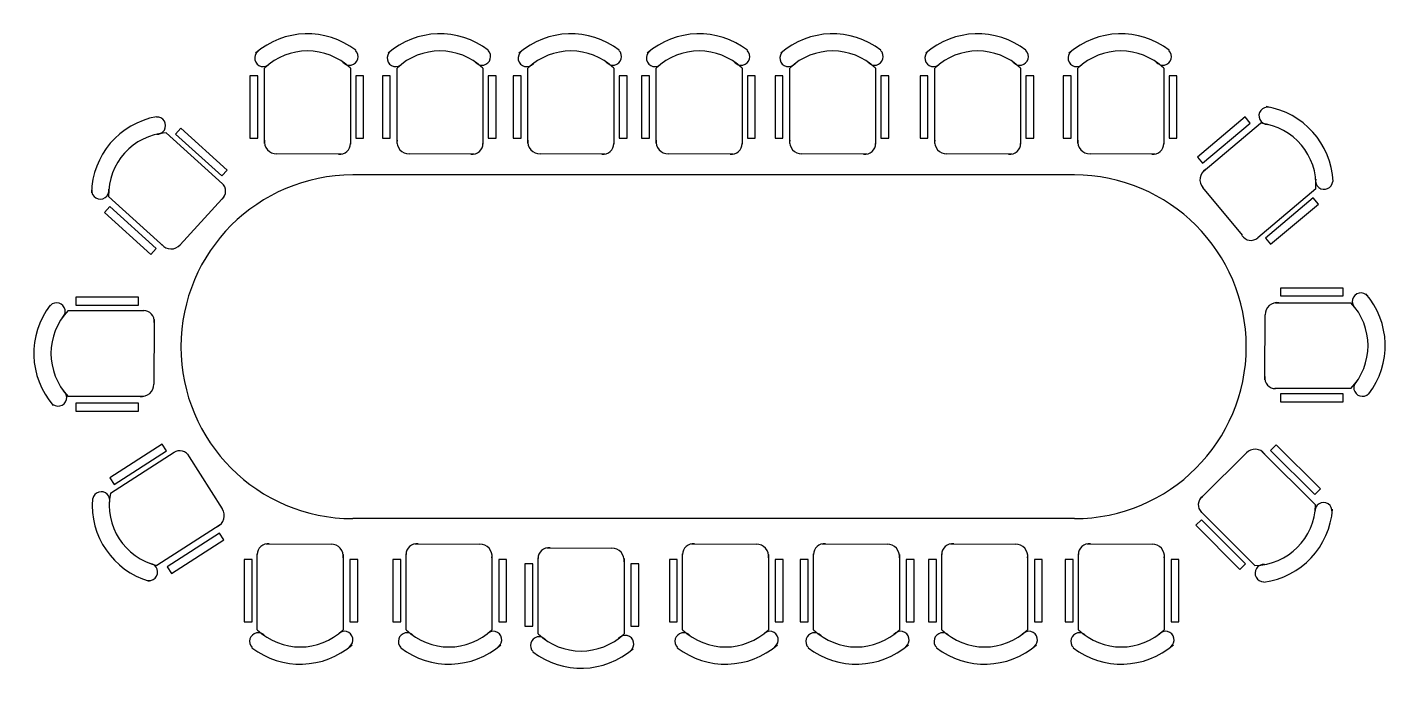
# Model space of a CAD drawing. Header units: millimetres. Extents: x -1913 to 6028, y 3312 to 7081.
import ezdxf

# ---------------------------------------------------------------- set-up
doc = ezdxf.new("R2010")
doc.units = ezdxf.units.MM

# ---------------------------------------------------------------- blocks, each defined once
blk = doc.blocks.new('A$C33420EC2')
at = {"linetype": 'ByBlock'}
for p, q in [((1556.4, 7218.1), (1556.4, 7655.9)), ((2056.4, 7655.9), (2056.4, 7214.1)), ((893.9, 7452.5), (1178.3, 7114.5)), ((2423.5, 7140.7), (2732.8, 7450.4)), ((1986.5, 7155.9), (1627.3, 7157.7)), ((2005, 7155.9), (1986.5, 7155.9)), ((793, 6795.7), (511.3, 7130.7)), ((3086.6, 7097), (2774.4, 6784.5)), ((1162.2, 7024.8), (886.2, 6795.1)), ((2683.7, 6792.7), (2430.9, 7047.9)), ((2696.8, 6779.7), (2683.7, 6792.7)), ((191, 6567.4), (632.7, 6567.4)), ((691, 6515.9), (691, 6497.4)), ((3022.6, 6570.5), (3460.3, 6570.5)), ((691, 6497.4), (689.1, 6138.3)), ((2960.3, 6140.5), (2962.2, 6499.6)), ((2960.3, 6122), (2960.3, 6140.5)), ((628.7, 6067.4), (191, 6067.4)), ((812.9, 6047.2), (812.9, 1847.2)), ((2812.9, 6047.2), (2812.9, 1847.2)), ((3460.3, 6070.5), (3018.6, 6070.5)), ((191, 5734.3), (632.7, 5734.3)), ((3022.6, 5775), (3460.3, 5775)), ((691, 5664.3), (689.1, 5305.2)), ((691, 5682.8), (691, 5664.3)), ((2960.3, 5345), (2962.2, 5704.1)), ((2960.3, 5326.5), (2960.3, 5345)), ((3460.3, 5275), (3018.6, 5275)), ((628.7, 5234.3), (191, 5234.3)), ((3022.6, 5028.6), (3460.3, 5028.6)), ((2960.3, 4598.5), (2962.2, 4957.7)), ((191, 4890.1), (632.7, 4890.1)), ((691, 4820.1), (689.1, 4461)), ((691, 4838.6), (691, 4820.1)), ((2960.3, 4580), (2960.3, 4598.5)), ((3460.3, 4528.6), (3018.6, 4528.6)), ((628.7, 4390.1), (191, 4390.1)), ((3022.6, 4266.9), (3460.3, 4266.9)), ((2960.3, 3836.8), (2962.2, 4195.9)), ((191, 4113.1), (632.7, 4113.1)), ((691, 4061.7), (691, 4043.2)), ((691, 4043.2), (689.1, 3684)), ((2960.3, 3818.3), (2960.3, 3836.8)), ((3460.3, 3766.9), (3018.6, 3766.9)), ((628.7, 3613.1), (191, 3613.1)), ((3046.2, 3426), (3483.9, 3426)), ((191, 3366.7), (632.7, 3366.7)), ((2983.9, 2996), (2985.8, 3355.1)), ((691, 3296.7), (689.1, 2937.6)), ((691, 3315.2), (691, 3296.7)), ((2983.9, 2977.5), (2983.9, 2996)), ((628.7, 2866.7), (191, 2866.7)), ((3483.9, 2926), (3042.2, 2926)), ((3022.6, 2657.4), (3460.3, 2657.4)), ((191, 2604.9), (632.7, 2604.9)), ((691, 2553.5), (691, 2535)), ((2960.3, 2227.4), (2962.2, 2586.5)), ((691, 2535), (689.1, 2175.9)), ((2960.3, 2208.9), (2960.3, 2227.4)), ((3460.3, 2157.4), (3018.6, 2157.4)), ((628.7, 2104.9), (191, 2104.9)), ((191, 1833.6), (632.7, 1833.6)), ((691, 1763.6), (689.1, 1404.5)), ((691, 1782.1), (691, 1763.6)), ((3022.6, 1791.7), (3460.3, 1791.7)), ((2960.3, 1361.6), (2962.2, 1720.8)), ((2960.3, 1343.1), (2960.3, 1361.6)), ((628.7, 1333.6), (191, 1333.6)), ((3460.3, 1291.7), (3018.6, 1291.7)), ((566.9, 761.5), (863.4, 1088.9)), ((940.7, 1097.5), (954.4, 1085.1)), ((954.4, 1085.1), (1219.3, 842.6)), ((2454, 895.2), (2757, 1087.9)), ((2849.3, 1075.5), (3086.2, 707.4)), ((2438.4, 885.2), (2454, 895.2)), ((2665.7, 436.8), (2426.7, 808.3)), ((1231.3, 750.3), (937.5, 425.8)), ((1653.2, 691), (1671.7, 691)), ((1671.7, 691), (2030.8, 689.1)), ((1601.7, 191), (1601.7, 632.7)), ((2101.7, 628.7), (2101.7, 191))]:
    blk.add_line(p, q, dxfattribs=at)
for points in [[(1471.1, 7610.5), (1471.1, 7247.5), (1517.2, 7247.5), (1517.2, 7610.5)], [(2087.2, 7610.5), (2087.2, 7247.5), (2133.2, 7247.5), (2133.2, 7610.5)], [(946.6, 7437.6), (1180.3, 7159.8), (1215.6, 7189.4), (981.9, 7467.3)], [(2640.5, 7478.6), (2383.8, 7221.8), (2416.4, 7189.2), (2673, 7446.1)], [(475.2, 7041.1), (708.9, 6763.3), (744.1, 6792.9), (510.4, 7070.8)], [(3076.3, 7043.2), (2819.7, 6786.4), (2852.2, 6753.8), (3108.8, 7010.7)], [(236.3, 6598.1), (599.4, 6598.1), (599.4, 6644.2), (236.3, 6644.2)], [(3415, 6655.8), (3051.9, 6655.8), (3051.9, 6609.7), (3415, 6609.7)], [(3415, 6039.8), (3051.9, 6039.8), (3051.9, 5993.7), (3415, 5993.7)], [(236.3, 5982.1), (599.4, 5982.1), (599.4, 6028.1), (236.3, 6028.1)], [(236.3, 5765), (599.4, 5765), (599.4, 5811), (236.3, 5811)], [(3415, 5860.3), (3051.9, 5860.3), (3051.9, 5814.3), (3415, 5814.3)], [(3415, 5244.3), (3051.9, 5244.3), (3051.9, 5198.3), (3415, 5198.3)], [(236.3, 5149), (599.4, 5149), (599.4, 5195), (236.3, 5195)], [(3415, 5113.9), (3051.9, 5113.9), (3051.9, 5067.8), (3415, 5067.8)], [(236.3, 4920.8), (599.4, 4920.8), (599.4, 4966.9), (236.3, 4966.9)], [(3415, 4497.8), (3051.9, 4497.8), (3051.9, 4451.8), (3415, 4451.8)], [(236.3, 4304.8), (599.4, 4304.8), (599.4, 4350.8), (236.3, 4350.8)], [(3415, 4352.2), (3051.9, 4352.2), (3051.9, 4306.1), (3415, 4306.1)], [(236.3, 4143.9), (599.4, 4143.9), (599.4, 4189.9), (236.3, 4189.9)], [(3415, 3736.1), (3051.9, 3736.1), (3051.9, 3690.1), (3415, 3690.1)], [(236.3, 3527.8), (599.4, 3527.8), (599.4, 3573.9), (236.3, 3573.9)], [(3438.6, 3511.3), (3075.5, 3511.3), (3075.5, 3465.2), (3438.6, 3465.2)], [(236.3, 3397.4), (599.4, 3397.4), (599.4, 3443.4), (236.3, 3443.4)], [(3438.6, 2895.3), (3075.5, 2895.3), (3075.5, 2849.2), (3438.6, 2849.2)], [(236.3, 2781.4), (599.4, 2781.4), (599.4, 2827.4), (236.3, 2827.4)], [(3415, 2742.7), (3051.9, 2742.7), (3051.9, 2696.7), (3415, 2696.7)], [(236.3, 2635.7), (599.4, 2635.7), (599.4, 2681.7), (236.3, 2681.7)], [(236.3, 2019.7), (599.4, 2019.7), (599.4, 2065.7), (236.3, 2065.7)], [(3415, 2126.7), (3051.9, 2126.7), (3051.9, 2080.6), (3415, 2080.6)], [(236.3, 1864.3), (599.4, 1864.3), (599.4, 1910.4), (236.3, 1910.4)], [(3415, 1877), (3051.9, 1877), (3051.9, 1830.9), (3415, 1830.9)], [(236.3, 1248.3), (599.4, 1248.3), (599.4, 1294.3), (236.3, 1294.3)], [(3415, 1260.9), (3051.9, 1260.9), (3051.9, 1214.9), (3415, 1214.9)], [(574.5, 815.7), (818.3, 1084.8), (784.1, 1115.7), (540.4, 846.6)], [(3133.4, 791.7), (2936.9, 1097), (2898.2, 1072.1), (3094.6, 766.8)], [(2615.3, 458.3), (2418.9, 763.6), (2380.1, 738.7), (2576.6, 433.4)], [(1031.1, 402.2), (1274.9, 671.3), (1240.7, 702.2), (997, 433.1)], [(1571, 236.3), (1571, 599.4), (1524.9, 599.4), (1524.9, 236.3)], [(2187, 236.3), (2187, 599.4), (2141, 599.4), (2141, 236.3)]]:
    blk.add_lwpolyline(points, close=True, dxfattribs=at)
for centre, radius, start, end in [((1806.4, 7393.4), 462.5, 52.60324, 130.84086), ((1549.5, 7714.5), 50, 127.3845, 320.48322), ((1806.4, 7393.4), 362.5, 46.39718, 133.60282), ((2051.2, 7723.2), 50, 219.19414, 46.17011), ((871.6, 7090.7), 462.5, 92.66709, 170.90471), ((846.6, 7500.7), 50, 259.25799, 86.23396), ((2769.4, 7496.8), 50, 82.41312, 275.51184), ((2724.2, 7088), 462.5, 7.63186, 85.86948), ((871.6, 7090.7), 362.5, 86.46103, 173.66667), ((2724.2, 7088), 362.5, 1.4258, 88.63144), ((1625.9, 7227.9), 70.2, 172.02808, 271.16733), ((468.2, 7171.2), 50, 167.44835, 0.54707), ((1995.7, 7215.9), 60.7, 261.24207, 1.65019), ((2479.5, 7098.5), 70.2, 127.05669, 226.19595), ((3130.5, 7148.3), 50, 174.22276, 1.19873), ((1132.9, 7074.1), 60.7, 301.30592, 41.71404), ((1812.9, 6047.2), 1000, 0, 180), ((839.9, 6847.9), 70.2, 212.09192, 311.23118), ((2732.6, 6828.7), 60.7, 216.27069, 316.67881), ((453.5, 6317.4), 462.5, 142.60324, 220.84086), ((123.7, 6562.2), 50, 309.19414, 136.17011), ((3519, 6577.4), 50, 37.3845, 230.48322), ((3197.8, 6320.5), 462.5, 322.60324, 40.84086), ((453.5, 6317.4), 362.5, 136.39718, 223.60282), ((631, 6506.7), 60.7, 351.24207, 91.65019), ((3032.3, 6501), 70.2, 82.02808, 181.16733), ((3197.8, 6320.5), 362.5, 316.39718, 43.60282), ((619, 6136.9), 70.2, 262.02808, 1.16733), ((3020.3, 6131.2), 60.7, 171.24207, 271.65019), ((3527.6, 6075.7), 50, 129.19414, 316.17011), ((132.3, 6060.4), 50, 217.3845, 50.48322), ((3519, 5782), 50, 37.3845, 230.48322), ((3197.8, 5525), 462.5, 322.60324, 40.84086), ((453.5, 5484.3), 462.5, 142.60324, 220.84086), ((123.7, 5729.1), 50, 309.19414, 136.17011), ((453.5, 5484.3), 362.5, 136.39718, 223.60282), ((631, 5673.5), 60.7, 351.24207, 91.65019), ((3032.3, 5705.6), 70.2, 82.02808, 181.16733), ((3197.8, 5525), 362.5, 316.39718, 43.60282), ((3020.3, 5335.7), 60.7, 171.24207, 271.65019), ((132.3, 5227.3), 50, 217.3845, 50.48322), ((619, 5303.7), 70.2, 262.02808, 1.16733), ((3527.6, 5280.2), 50, 129.19414, 316.17011), ((3519, 5035.5), 50, 37.3845, 230.48322), ((3032.3, 4959.1), 70.2, 82.02808, 181.16733), ((3197.8, 4778.6), 362.5, 316.39718, 43.60282), ((3197.8, 4778.6), 462.5, 322.60324, 40.84086), ((123.7, 4884.9), 50, 309.19414, 136.17011), ((453.5, 4640.1), 462.5, 142.60324, 220.84086), ((453.5, 4640.1), 362.5, 136.39718, 223.60282), ((631, 4829.4), 60.7, 351.24207, 91.65019), ((3020.3, 4589.3), 60.7, 171.24207, 271.65019), ((3527.6, 4533.8), 50, 129.19414, 316.17011), ((619, 4459.6), 70.2, 262.02808, 1.16733), ((132.3, 4383.1), 50, 217.3845, 50.48322), ((3519, 4273.8), 50, 37.3845, 230.48322), ((3197.8, 4016.9), 462.5, 322.60324, 40.84086), ((3032.3, 4197.4), 70.2, 82.02808, 181.16733), ((3197.8, 4016.9), 362.5, 316.39718, 43.60282), ((453.5, 3863.1), 462.5, 142.60324, 220.84086), ((123.7, 4107.9), 50, 309.19414, 136.17011), ((453.5, 3863.1), 362.5, 136.39718, 223.60282), ((631, 4052.4), 60.7, 351.24207, 91.65019), ((3020.3, 3827.6), 60.7, 171.24207, 271.65019), ((3527.6, 3772.1), 50, 129.19414, 316.17011), ((619, 3682.6), 70.2, 262.02808, 1.16733), ((132.3, 3606.2), 50, 217.3845, 50.48322), ((3055.9, 3356.5), 70.2, 82.02808, 181.16733), ((3221.4, 3176), 362.5, 316.39718, 43.60282), ((3542.6, 3432.9), 50, 37.3845, 230.48322), ((3221.4, 3176), 462.5, 322.60324, 40.84086), ((453.5, 3116.7), 462.5, 142.60324, 220.84086), ((123.7, 3361.5), 50, 309.19414, 136.17011), ((453.5, 3116.7), 362.5, 136.39718, 223.60282), ((631, 3305.9), 60.7, 351.24207, 91.65019), ((3043.9, 2986.7), 60.7, 171.24207, 271.65019), ((3551.3, 2931.2), 50, 129.19414, 316.17011), ((132.3, 2859.7), 50, 217.3845, 50.48322), ((619, 2936.1), 70.2, 262.02808, 1.16733), ((3519, 2664.4), 50, 37.3845, 230.48322), ((3197.8, 2407.4), 462.5, 322.60324, 40.84086), ((453.5, 2354.9), 462.5, 142.60324, 220.84086), ((123.7, 2599.8), 50, 309.19414, 136.17011), ((3032.3, 2587.9), 70.2, 82.02808, 181.16733), ((3197.8, 2407.4), 362.5, 316.39718, 43.60282), ((453.5, 2354.9), 362.5, 136.39718, 223.60282), ((631, 2544.2), 60.7, 351.24207, 91.65019), ((3020.3, 2218.1), 60.7, 171.24207, 271.65019), ((619, 2174.4), 70.2, 262.02808, 1.16733), ((3527.6, 2162.6), 50, 129.19414, 316.17011), ((132.3, 2098), 50, 217.3845, 50.48322), ((453.5, 1583.6), 462.5, 142.60324, 220.84086), ((123.7, 1828.4), 50, 309.19414, 136.17011), ((453.5, 1583.6), 362.5, 136.39718, 223.60282), ((631, 1772.9), 60.7, 351.24207, 91.65019), ((1812.9, 1847.2), 1000, 180, 0), ((3519, 1798.6), 50, 37.3845, 230.48322), ((3197.8, 1541.7), 462.5, 322.60324, 40.84086), ((3032.3, 1722.2), 70.2, 82.02808, 181.16733), ((3197.8, 1541.7), 362.5, 316.39718, 43.60282), ((132.3, 1326.6), 50, 217.3845, 50.48322), ((619, 1403.1), 70.2, 262.02808, 1.16733), ((3020.3, 1352.4), 60.7, 171.24207, 271.65019), ((3527.6, 1296.9), 50, 129.19414, 316.17011), ((907.2, 1046.8), 60.7, 39.07447, 139.48259), ((2796.1, 1029.7), 70.2, 24.78951, 123.92877), ((2478.7, 839.7), 60.7, 114.00351, 214.41163), ((1173.3, 789.7), 70.2, 309.86047, 48.99973), ((525.5, 708.1), 50, 357.02654, 184.00251), ((928.4, 788.2), 362.5, 184.22958, 271.43522), ((928.4, 788.2), 462.5, 190.43564, 268.67326), ((1662.4, 631), 60.7, 81.24207, 181.65019), ((2032.2, 619), 70.2, 352.02808, 91.16733), ((2733.9, 792.9), 362.5, 259.15862, 346.36426), ((2733.9, 792.9), 462.5, 265.36468, 343.6023), ((3123.7, 661.8), 50, 340.14593, 173.24466), ((903.2, 377.7), 50, 265.2169, 98.31562), ((2706.5, 383), 50, 71.95558, 258.93155), ((1606.9, 123.7), 50, 39.19414, 226.17011), ((1851.7, 453.5), 362.5, 226.39718, 313.60282), ((2108.6, 132.3), 50, 307.3845, 140.48322), ((1851.7, 453.5), 462.5, 232.60324, 310.84086)]:
    blk.add_arc(centre, radius, start, end, dxfattribs=at)

msp = doc.modelspace()

# ---------------------------------------------------------------- block references
at = {"rotation": 270}
msp.add_blockref('A$C33420EC2', (-1865.6, 7034.2), dxfattribs=at)

doc.saveas('drawing.dxf')
